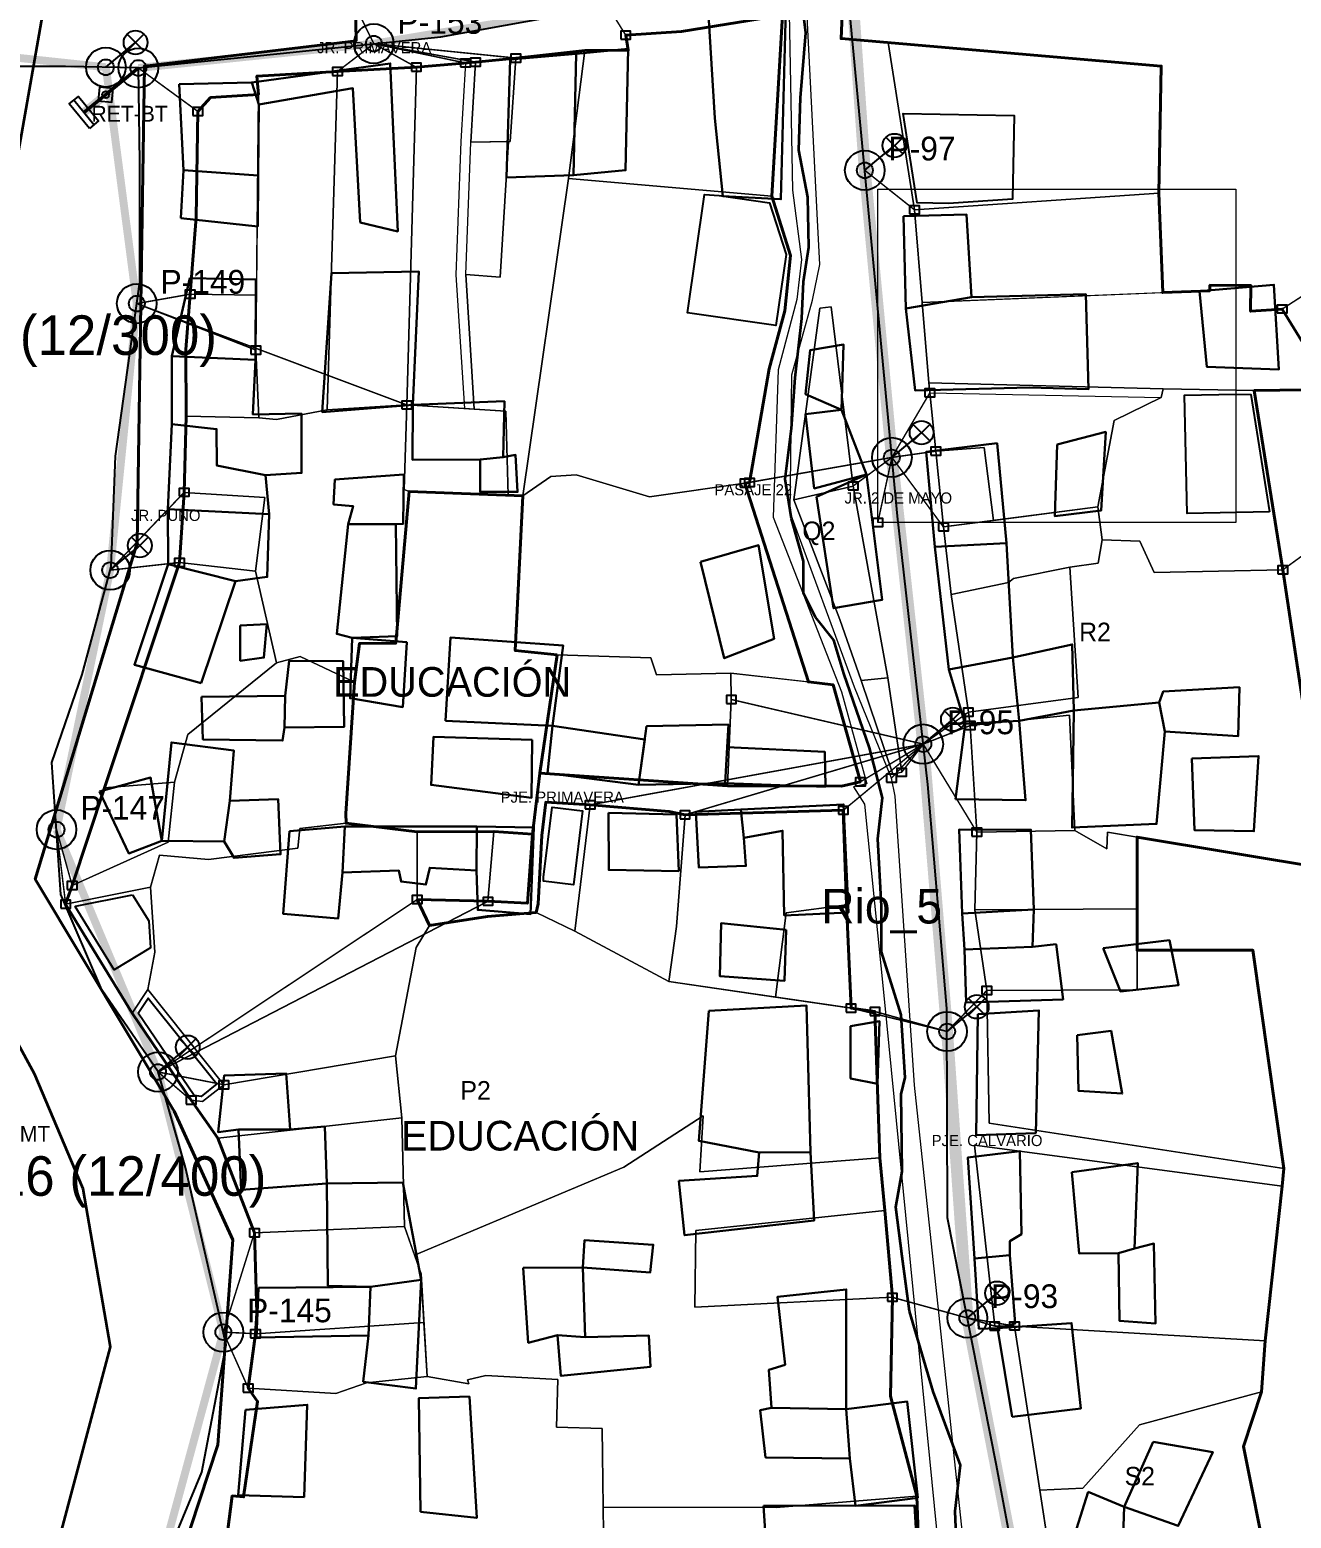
# Model space of a CAD drawing. Header units: metres. Extents: x 425183 to 427629, y 8434421 to 8436790.
# Drawn here: x 425473.3 to 425600.8, y 8435413.9 to 8435564.4 of the extents above; entities that cross this region are included whole.
import ezdxf
from ezdxf.enums import TextEntityAlignment as Align

# ---------------------------------------------------------------- set-up
doc = ezdxf.new("R2010")
doc.units = ezdxf.units.M
for name, color, linetype, lineweight in [('01_RIOS_Y_CUENCAS', 140, 'Continuous', 35), ('02_CALLES_Y_VIAS', 7, 'Continuous', 25), ('03_MANZANAS_ROTULOS', 6, 'Continuous', 35), ('04_LOTES_PREDIALES', 7, 'Continuous', 15), ('05_HUELLAS_CASAS_USUARIO', 30, 'Continuous', 30), ('06_HUELLAS_CASAS_COMPLEMENTO', 4, 'Continuous', 25), ('07_EQUIPAMIENTOS', 3, 'Continuous', 40)]:
    doc.layers.add(name, color=color, linetype=linetype, lineweight=lineweight)
for name, color, linetype in [('02_POSTES_MT_10KV', 1, 'Continuous'), ('04_RETENIDAS_MT_BT', 6, 'Continuous'), ('05_RED_BT_TRONCAL_CAAI', 3, 'Continuous'), ('06_RED_BT_DERIVACION_CAAI', 4, 'Continuous'), ('07_POSTES_BT_CAC', 5, 'Continuous'), ('08_ALUMBRADO_PUBLICO_LED', 30, 'Continuous'), ('08_TOPONIMIA_ROTULOS', 7, 'Continuous'), ('11_ACOMETIDAS_DOMICILIARIAS', 4, 'Continuous'), ('12_CAJAS_PORTAMEDIDOR_LT', 2, 'Continuous')]:
    doc.layers.add(name, color=color, linetype=linetype)

msp = doc.modelspace()

# ---------------------------------------------------------------- linework, layer by layer
at = {"layer": '01_RIOS_Y_CUENCAS'}
for points in [[(425476.23, 8435411.62), (425481.44, 8435431.24), (425478.68, 8435447.19), (425473.77, 8435458.84), (425466.72, 8435471.71), (425464.27, 8435487.96), (425464.27, 8435496.24), (425465.19, 8435513.1), (425470.09, 8435525.98), (425471.63, 8435541), (425471.93, 8435550.81), (425475, 8435568.29), (425475.92, 8435576.57), (425481.13, 8435590.67), (425485.73, 8435598.03), (425494.01, 8435601.4), (425505.05, 8435608.14), (425511.48, 8435613.66), (425516.66, 8435622.29), (425520.07, 8435628.99), (425524.97, 8435642.48), (425527.12, 8435665.17)], [(425567.05, 8435408.86), (425566.82, 8435414.61), (425567.36, 8435419.29), (425564.6, 8435426.72), (425562.22, 8435434.85), (425561.46, 8435440.36), (425560.84, 8435445.35), (425561.46, 8435448.95), (425561.38, 8435456.77), (425561.76, 8435458.45), (425561.38, 8435464.81), (425559.39, 8435471.18), (425559.39, 8435475.78), (425559.01, 8435482.6), (425559.47, 8435486.74), (425558.16, 8435491.79), (425555.56, 8435499.31), (425554.56, 8435502.68), (425552.72, 8435504.98), (425551.49, 8435507.43), (425551.49, 8435510.65), (425550.27, 8435514.94), (425549.65, 8435518.93), (425550.27, 8435524.06), (425550.65, 8435529.2), (425551.34, 8435535.18), (425551.49, 8435538.93), (425552.03, 8435542.38), (425551.95, 8435547.44), (425551.03, 8435552.19), (425551.19, 8435557.48), (425551.72, 8435564.07), (425551.19, 8435568.52)]]:
    msp.add_lwpolyline(points, dxfattribs=at)
at = {"layer": '02_CALLES_Y_VIAS'}
for points in [[(425447.2, 8435354.17), (425451.46, 8435356.92), (425471.94, 8435355.45), (425513.08, 8435352.6), (425531.96, 8435349.69), (425554.19, 8435350.13), (425565.2, 8435356.28), (425576.19, 8435366.53), (425574.22, 8435402.17), (425570.99, 8435419.24), (425566.06, 8435444.29), (425566, 8435465.45), (425564.06, 8435488.09), (425560.99, 8435515.19), (425555.98, 8435568.27), (425554.94, 8435572.26), (425557.67, 8435598.35), (425559.02, 8435615.53), (425564.89, 8435652.86)], [(425484.26, 8435560.51), (425498.59, 8435561.98), (425514.84, 8435563.67), (425525.49, 8435565.59), (425542.51, 8435569.11), (425550.4, 8435571.03), (425554.94, 8435572.26)], [(425471.94, 8435355.45), (425474.1, 8435360.31), (425472.61, 8435369.81), (425477.66, 8435384.22), (425485.02, 8435404.92), (425490.69, 8435418.56), (425493.15, 8435431.43), (425489.01, 8435449.37), (425486.25, 8435459.03), (425480.58, 8435467.31), (425476.44, 8435476.96), (425475.52, 8435490.3), (425478.58, 8435499.19), (425481.5, 8435510.07), (425481.96, 8435521.26), (425484.41, 8435538.89), (425484.41, 8435551), (425484.26, 8435560.51), (425476.9, 8435560.66), (425466.63, 8435560.66), (425458.04, 8435560.66), (425454.86, 8435563.38)]]:
    msp.add_lwpolyline(points, dxfattribs=at)
at = {"layer": '04_LOTES_PREDIALES'}
for points in [[(425549.37, 8435565.86), (425539.16, 8435564.18), (425533.52, 8435563.83), (425533.78, 8435562.3), (425529.38, 8435562.27), (425527.75, 8435549.32), (425548.28, 8435547.55), (425549.37, 8435565.86)], [(425587.65, 8435560.69), (425560.06, 8435563.07), (425562.71, 8435546.17), (425587.4, 8435547.84), (425587.65, 8435560.69)], [(425587.65, 8435560.69), (425587.4, 8435547.84), (425587.81, 8435537.8), (425592.56, 8435537.99), (425592.57, 8435538.54), (425596.72, 8435538.51), (425596.69, 8435535.91), (425599.88, 8435536.14), (425604.86, 8435527.99), (425597.06, 8435527.9), (425599.95, 8435509.78), (425604.51, 8435479.57), (425585.22, 8435482.77), (425585.22, 8435475.52), (425585.22, 8435471.32), (425596.92, 8435471.33), (425600.04, 8435449.25), (425570.25, 8435453.85), (425570.02, 8435467.25), (425568.82, 8435475.42), (425569.02, 8435483.26), (425568.35, 8435494.04), (425568.16, 8435495.38), (425566.43, 8435507.3), (425565.64, 8435514.11), (425564.87, 8435521.77), (425564.17, 8435528.68), (425563.48, 8435536.8), (425562.71, 8435546.17), (425560.06, 8435563.07), (425587.65, 8435560.69)], [(425522.42, 8435561.51), (425521.86, 8435553.08), (425521.66, 8435553.07), (425520.84, 8435539.35), (425517.35, 8435539.63), (425518.2, 8435526.01), (425521.39, 8435525.81), (425521.63, 8435517.31), (425523.13, 8435517.26), (425527.75, 8435549.32), (425529.38, 8435562.27), (425522.42, 8435561.51)], [(425518.34, 8435561.1), (425517.86, 8435553.01), (425521.86, 8435553.08), (425522.42, 8435561.51), (425518.34, 8435561.1)], [(425504.38, 8435560.14), (425496.24, 8435559.68), (425496.4, 8435557.84), (425496.14, 8435531.99), (425496.43, 8435525.14), (425498.22, 8435524.98), (425503.33, 8435525.96), (425504.38, 8435560.14)], [(425512.36, 8435560.58), (425504.38, 8435560.14), (425503.33, 8435525.96), (425511.41, 8435526.44), (425512.36, 8435560.58)], [(425512.36, 8435560.58), (425511.41, 8435526.44), (425518.2, 8435526.01), (425517.35, 8435539.63), (425520.84, 8435539.35), (425521.66, 8435553.07), (425517.86, 8435553.01), (425518.34, 8435561.1), (425512.36, 8435560.58)], [(425517.22, 8435526.07), (425518.2, 8435526.01), (425517.35, 8435539.63), (425517.86, 8435553.01), (425518.34, 8435561.1), (425517.34, 8435561.01), (425516.86, 8435553.06), (425516.36, 8435539.6), (425517.22, 8435526.07)], [(425490.28, 8435556.11), (425490.09, 8435545.41), (425489.5, 8435537.64), (425496.2, 8435537.54), (425496.4, 8435557.84), (425491.56, 8435557.52), (425490.28, 8435556.11)], [(425527.75, 8435549.32), (425523.13, 8435517.26), (425525.97, 8435519.22), (425528.51, 8435519.39), (425535.93, 8435517.15), (425546.03, 8435518.61), (425548.03, 8435530.08), (425549.62, 8435535.97), (425550.19, 8435541.54), (425548.28, 8435547.55), (425527.75, 8435549.32)], [(425559.01, 8435548.25), (425595.19, 8435548.25), (425595.19, 8435514.57), (425559.01, 8435514.57), (425559.01, 8435548.25)], [(425587.4, 8435547.84), (425562.71, 8435546.17), (425563.48, 8435536.8), (425587.81, 8435537.8), (425587.4, 8435547.84)], [(425489.05, 8435532.05), (425489.08, 8435525.3), (425496.43, 8435525.14), (425496.14, 8435531.99), (425496.2, 8435537.54), (425489.5, 8435537.64), (425489.05, 8435532.05)], [(425596.69, 8435535.91), (425596.72, 8435538.51), (425592.57, 8435538.54), (425592.56, 8435537.99), (425563.48, 8435536.8), (425564.17, 8435528.68), (425587.86, 8435528.08), (425597.06, 8435527.9), (425604.86, 8435527.99), (425599.88, 8435536.14), (425596.69, 8435535.91)], [(425554.28, 8435536.36), (425553.14, 8435536.23), (425550.51, 8435516.86), (425556.51, 8435518.25), (425554.28, 8435536.36)], [(425554.28, 8435536.36), (425556.51, 8435518.25), (425560.02, 8435498.86), (425561.42, 8435489.31), (425560.54, 8435489.12), (425557.33, 8435498.59), (425555.17, 8435504.77), (425550.51, 8435516.86), (425553.14, 8435536.23), (425554.28, 8435536.36)], [(425587.65, 8435527.2), (425587.86, 8435528.08), (425564.17, 8435528.68), (425564.87, 8435521.77), (425569.75, 8435522.15), (425570.7, 8435514.76), (425581.26, 8435516.13), (425582.89, 8435524.88), (425587.65, 8435527.2)], [(425564.27, 8435527.68), (425587.65, 8435527.2), (425587.86, 8435528.08), (425564.17, 8435528.68), (425564.27, 8435527.68)], [(425597.06, 8435527.9), (425587.86, 8435528.08), (425587.65, 8435527.2), (425582.89, 8435524.88), (425581.26, 8435516.13), (425581.7, 8435512.81), (425585.5, 8435512.69), (425586.95, 8435509.5), (425599.95, 8435509.78), (425597.06, 8435527.9)], [(425488.89, 8435517.61), (425497.03, 8435517.08), (425496.11, 8435509.63), (425498.21, 8435500.37), (425500.63, 8435501), (425506.1, 8435498.43), (425506.63, 8435502.34), (425510.28, 8435502.36), (425511.64, 8435517.7), (425511.13, 8435517.9), (425511.41, 8435526.44), (425503.33, 8435525.96), (425498.22, 8435524.98), (425496.43, 8435525.14), (425489.08, 8435525.3), (425488.89, 8435517.61)], [(425511.41, 8435526.44), (425511.13, 8435517.9), (425511.64, 8435517.7), (425521.63, 8435517.31), (425521.39, 8435525.81), (425511.41, 8435526.44)], [(425569.75, 8435522.15), (425564.87, 8435521.77), (425565.64, 8435514.11), (425570.7, 8435514.76), (425569.75, 8435522.15)], [(425535.93, 8435517.15), (425528.51, 8435519.39), (425525.97, 8435519.22), (425523.13, 8435517.26), (425522.36, 8435501.62), (425526.59, 8435501.18), (425536.08, 8435500.89), (425536.65, 8435499.18), (425544.15, 8435499.32), (425552, 8435498.44), (425545.58, 8435518.54), (425535.93, 8435517.15)], [(425556.51, 8435518.25), (425550.51, 8435516.86), (425555.17, 8435504.77), (425557.33, 8435498.59), (425560.02, 8435498.86), (425556.51, 8435518.25)], [(425488.41, 8435510.52), (425496.11, 8435509.63), (425497.03, 8435517.08), (425488.89, 8435517.61), (425488.41, 8435510.52)], [(425581.26, 8435516.13), (425565.64, 8435514.11), (425566.43, 8435507.3), (425572.21, 8435508.49), (425572.73, 8435508.89), (425578.41, 8435510.04), (425581.28, 8435510.44), (425581.7, 8435512.81), (425581.26, 8435516.13)], [(425599.95, 8435509.78), (425586.95, 8435509.5), (425585.5, 8435512.69), (425581.7, 8435512.81), (425581.28, 8435510.44), (425578.41, 8435510.04), (425579.26, 8435496.87), (425568.16, 8435495.38), (425568.35, 8435494.04), (425578.4, 8435495.07), (425578.92, 8435483.43), (425582.17, 8435481.57), (425582.21, 8435483.27), (425604.51, 8435479.57), (425599.95, 8435509.78)], [(425487.92, 8435488.32), (425489.27, 8435493.13), (425498.21, 8435500.37), (425496.11, 8435509.63), (425488.41, 8435510.52), (425480.84, 8435487.75), (425487.92, 8435488.32)], [(425578.41, 8435510.04), (425572.73, 8435508.89), (425572.21, 8435508.49), (425566.43, 8435507.3), (425568.16, 8435495.38), (425579.26, 8435496.87), (425578.41, 8435510.04)], [(425544.2, 8435496.67), (425544.15, 8435499.32), (425536.65, 8435499.18), (425536.08, 8435500.89), (425526.59, 8435501.18), (425524.85, 8435489.21), (425543.8, 8435487.93), (425544.2, 8435496.67)], [(425476.91, 8435475.99), (425485.49, 8435477.71), (425486.41, 8435480.93), (425491.34, 8435480.51), (425500.37, 8435481.63), (425500.6, 8435483.62), (425505.26, 8435484.16), (425505.22, 8435485.16), (425506.1, 8435498.43), (425500.63, 8435501), (425498.21, 8435500.37), (425489.27, 8435493.13), (425487.92, 8435488.32), (425487.28, 8435482.25), (425477.57, 8435477.88), (425476.91, 8435475.99)], [(425554.48, 8435498.16), (425544.15, 8435499.32), (425544.2, 8435496.67), (425543.8, 8435487.93), (425555.35, 8435487.91), (425557.25, 8435488.35), (425554.48, 8435498.16)], [(425560.02, 8435498.86), (425557.33, 8435498.59), (425560.54, 8435489.12), (425561.42, 8435489.31), (425560.02, 8435498.86)], [(425578.4, 8435495.07), (425568.35, 8435494.04), (425569.02, 8435483.26), (425578.92, 8435483.43), (425578.4, 8435495.07)], [(425477.57, 8435477.88), (425487.28, 8435482.25), (425487.92, 8435488.32), (425480.84, 8435487.75), (425477.57, 8435477.88)], [(425529.93, 8435486.02), (425525.44, 8435486.29), (425525.05, 8435482.91), (425524.68, 8435476.02), (425524.46, 8435475.15), (425528.38, 8435473.26), (425529.93, 8435486.02)], [(425539.52, 8435485.01), (425537.9, 8435485.34), (425529.93, 8435486.02), (425528.38, 8435473.26), (425537.89, 8435468.15), (425538.66, 8435473.74), (425539.52, 8435485.01)], [(425555.52, 8435485.47), (425539.52, 8435485.01), (425538.66, 8435473.74), (425537.89, 8435468.15), (425548.68, 8435466.58), (425549.74, 8435475.12), (425555.83, 8435475.92), (425555.52, 8435485.47)], [(425492.91, 8435457.73), (425510.26, 8435460.65), (425512.35, 8435471.6), (425513.69, 8435473.83), (425512.45, 8435476.45), (425512.46, 8435483.3), (425505.26, 8435484.16), (425500.6, 8435483.62), (425500.37, 8435481.63), (425491.34, 8435480.51), (425486.41, 8435480.93), (425485.49, 8435477.71), (425485.91, 8435471.13), (425485.23, 8435467.34), (425492.91, 8435457.73)], [(425520.21, 8435483.34), (425512.46, 8435483.3), (425512.45, 8435476.45), (425519.6, 8435476.27), (425520.21, 8435483.34)], [(425524.1, 8435483.05), (425520.21, 8435483.34), (425519.6, 8435476.27), (425523.59, 8435476.07), (425524.1, 8435483.05)], [(425582.21, 8435483.27), (425582.17, 8435481.57), (425578.92, 8435483.43), (425569.02, 8435483.26), (425568.82, 8435475.42), (425585.22, 8435475.52), (425585.22, 8435482.77), (425582.21, 8435483.27)], [(425476.91, 8435475.99), (425483.63, 8435464.98), (425485.23, 8435467.34), (425485.91, 8435471.13), (425485.49, 8435477.71), (425476.91, 8435475.99)], [(425555.83, 8435475.92), (425549.74, 8435475.12), (425548.68, 8435466.58), (425556.3, 8435465.48), (425555.83, 8435475.92)], [(425558.72, 8435465.13), (425537.89, 8435468.15), (425528.38, 8435473.26), (425524.46, 8435475.15), (425519.57, 8435474.75), (425513.69, 8435473.83), (425512.35, 8435471.6), (425510.26, 8435460.65), (425510.9, 8435454.38), (425511.17, 8435443.39), (425512.18, 8435440.51), (425533.34, 8435449.4), (425541.34, 8435454.6), (425541.01, 8435448.91), (425559.2, 8435450.34), (425558.72, 8435465.13)], [(425585.22, 8435475.52), (425568.82, 8435475.42), (425570.02, 8435467.25), (425585.22, 8435467.32), (425585.22, 8435475.52)], [(425600.04, 8435449.25), (425596.92, 8435471.33), (425585.22, 8435471.32), (425585.22, 8435467.32), (425570.02, 8435467.25), (425570.25, 8435453.85), (425600.04, 8435449.25)], [(425483.63, 8435464.98), (425489.6, 8435456.16), (425490.74, 8435456.03), (425492.91, 8435457.73), (425485.23, 8435467.34), (425483.63, 8435464.98)], [(425510.26, 8435460.65), (425492.91, 8435457.73), (425490.74, 8435456.03), (425489.6, 8435456.16), (425492.31, 8435452.32), (425510.9, 8435454.38), (425510.26, 8435460.65)], [(425540.62, 8435442.98), (425559.71, 8435445.01), (425559.2, 8435450.34), (425541.01, 8435448.91), (425541.34, 8435454.6), (425533.34, 8435449.4), (425512.18, 8435440.51), (425512.84, 8435438.62), (425513.44, 8435428.24), (425517.67, 8435427.48), (425517.52, 8435427.9), (425519.37, 8435428.33), (425526.66, 8435427.93), (425526.53, 8435423.13), (425531.13, 8435422.98), (425531.23, 8435415.03), (425548.73, 8435415), (425562.94, 8435416.13), (425560.3, 8435426.25), (425560.48, 8435436.24), (425540.5, 8435435.23), (425540.62, 8435442.98)], [(425510.9, 8435454.38), (425492.31, 8435452.32), (425495.99, 8435442.75), (425511.17, 8435443.39), (425510.9, 8435454.38)], [(425599.87, 8435447.49), (425568.79, 8435451.62), (425570.82, 8435433.33), (425572.82, 8435433.34), (425598.17, 8435431.83), (425599.87, 8435447.49)], [(425599.87, 8435447.49), (425598.17, 8435431.83), (425597.8, 8435426.7), (425595.96, 8435421.15), (425598.43, 8435408.84), (425598.74, 8435396.85), (425591.88, 8435388.77), (425596.47, 8435386.77), (425593.24, 8435380), (425591.68, 8435361.62), (425589.85, 8435357.02), (425589.28, 8435354.43), (425581.47, 8435359.01), (425577.64, 8435362.81), (425579.67, 8435371.27), (425578.99, 8435380.29), (425577.8, 8435391.63), (425576.77, 8435400.67), (425576.3, 8435410.81), (425575.37, 8435416.74), (425572.82, 8435433.34), (425570.82, 8435433.33), (425568.79, 8435451.62), (425599.87, 8435447.49)], [(425559.71, 8435445.01), (425540.62, 8435442.98), (425540.5, 8435435.23), (425560.48, 8435436.24), (425559.71, 8435445.01)], [(425511.17, 8435443.39), (425495.99, 8435442.75), (425496.24, 8435434.65), (425496.11, 8435432.56), (425513.12, 8435433.68), (425512.84, 8435438.62), (425511.17, 8435443.39)], [(425513.12, 8435433.68), (425496.11, 8435432.56), (425495.37, 8435427.06), (425504.21, 8435426.51), (425507.32, 8435427.61), (425513.44, 8435428.24), (425513.12, 8435433.68)], [(425598.17, 8435431.83), (425572.82, 8435433.34), (425575.37, 8435416.74), (425579.72, 8435416.94), (425585.45, 8435423.36), (425597.8, 8435426.7), (425598.17, 8435431.83)], [(425531.13, 8435422.98), (425526.53, 8435423.13), (425526.66, 8435427.93), (425519.37, 8435428.33), (425517.52, 8435427.9), (425517.67, 8435427.48), (425513.44, 8435428.24), (425507.32, 8435427.61), (425504.21, 8435426.51), (425495.37, 8435427.06), (425496.32, 8435425.71), (425494.9, 8435416.06), (425493.75, 8435416.16), (425492.32, 8435405.16), (425490.29, 8435404.89), (425487.52, 8435395.33), (425513.36, 8435395.65), (425513.33, 8435398.45), (425523.89, 8435400.7), (425531.4, 8435401.88), (425531.13, 8435422.98)], [(425595.96, 8435421.15), (425597.8, 8435426.7), (425585.45, 8435423.36), (425579.72, 8435416.94), (425575.37, 8435416.74), (425576.3, 8435410.81), (425582.9, 8435410.89), (425586.14, 8435409.85), (425590.02, 8435409.5), (425595.32, 8435409.77), (425598.43, 8435408.84), (425595.96, 8435421.15)], [(425562.94, 8435416.13), (425548.73, 8435415), (425531.23, 8435415.03), (425531.4, 8435401.88), (425534.71, 8435401.32), (425538.04, 8435399.71), (425553.25, 8435403.14), (425563.55, 8435403.2), (425563.32, 8435405.69), (425562.94, 8435416.13)]]:
    msp.add_lwpolyline(points, close=True, dxfattribs=at)
for points in [[(425550.05, 8435566.06), (425550.4, 8435548.14), (425551.31, 8435541.14), (425550.82, 8435537.09), (425548.94, 8435529.98), (425548.44, 8435515.09), (425555.35, 8435497.43), (425557.89, 8435488.15), (425556.55, 8435487.83), (425557.66, 8435486.08), (425559.65, 8435466.42), (425565.67, 8435405.26)], [(425568.28, 8435405.77), (425562.73, 8435457.7), (425560.76, 8435486.89), (425560.76, 8435486.89), (425560.4, 8435488.73), (425556.64, 8435497.91), (425550.15, 8435515.58), (425550.33, 8435529.48), (425552.42, 8435537.04), (425553.16, 8435540.65), (425552.92, 8435545.11), (425551.82, 8435566.38)]]:
    msp.add_lwpolyline(points, dxfattribs=at)
at = {"layer": '04_RETENIDAS_MT_BT', "color": 7}
msp.add_line((425479.77, 8435554.77), (425477.75, 8435557.25), dxfattribs=at)
at = {"layer": '04_RETENIDAS_MT_BT', "color": 6, "const_width": 0.35}
msp.add_lwpolyline([(425484.26, 8435560.51), (425478.76, 8435556.01)], dxfattribs=at)
at = {"layer": '04_RETENIDAS_MT_BT', "color": 2}
msp.add_lwpolyline([(425480.19, 8435557.18), (425481.59, 8435557.04), (425481.73, 8435558.44), (425480.33, 8435558.58), (425480.19, 8435557.18)], dxfattribs=at)
at = {"layer": '04_RETENIDAS_MT_BT', "color": 6}
msp.add_lwpolyline([(425479.31, 8435554.39), (425477.28, 8435556.87), (425478.21, 8435557.63), (425480.24, 8435555.15), (425479.31, 8435554.39)], dxfattribs=at)
at = {"layer": '04_RETENIDAS_MT_BT', "color": 2, "const_width": 0.85}
msp.add_lwpolyline([(425480.46, 8435557.4), (425478.76, 8435556.01)], dxfattribs=at)
at = {"layer": '04_RETENIDAS_MT_BT', "color": 2}
msp.add_circle((425480.96, 8435557.81), 0.35, dxfattribs=at)
at = {"layer": '05_HUELLAS_CASAS_USUARIO'}
for points in [[(425543.33, 8435547.56), (425549.21, 8435547.23), (425549.72, 8435566.44), (425541.87, 8435566.42), (425542.53, 8435555.42), (425543.33, 8435547.56)], [(425521.85, 8435561.35), (425528.5, 8435561.92), (425528.26, 8435549.67), (425521.46, 8435549.44), (425521.85, 8435561.35)], [(425528.26, 8435549.67), (425533.51, 8435550.17), (425533.76, 8435562.43), (425528.5, 8435561.92), (425528.26, 8435549.67)], [(425506.69, 8435544.87), (425510.48, 8435543.98), (425509.73, 8435560.96), (425495.72, 8435559.04), (425496.43, 8435556.82), (425505.95, 8435558.45), (425506.69, 8435544.87)], [(425488.37, 8435558.88), (425495.72, 8435559.04), (425496.43, 8435556.82), (425496.38, 8435549.65), (425488.81, 8435550.18), (425488.37, 8435558.88)], [(425488.55, 8435545.31), (425488.81, 8435550.18), (425496.38, 8435549.65), (425496.33, 8435544.49), (425488.55, 8435545.31)], [(425561.6, 8435545.52), (425567.98, 8435545.68), (425568.49, 8435537.33), (425561.84, 8435536.19), (425561.6, 8435545.52)], [(425487.63, 8435531.38), (425489.48, 8435539.25), (425496.13, 8435539.13), (425496.1, 8435530.99), (425487.63, 8435531.38)], [(425511.99, 8435526.47), (425502.85, 8435525.72), (425503.78, 8435539.78), (425512.61, 8435539.95), (425511.99, 8435526.47)], [(425561.84, 8435536.19), (425562.78, 8435527.91), (425574.33, 8435528.22), (425580.29, 8435528.03), (425580.05, 8435537.64), (425568.49, 8435537.33), (425561.84, 8435536.19)], [(425591.54, 8435537.95), (425592.26, 8435530.3), (425599.55, 8435530.04), (425599.04, 8435538.6), (425591.54, 8435537.95)], [(425487.63, 8435531.38), (425496.1, 8435530.99), (425495.84, 8435525.49), (425500.74, 8435525.57), (425500.76, 8435519.58), (425497.12, 8435519.36), (425492.21, 8435520.32), (425492.17, 8435524.01), (425487.65, 8435524.49), (425487.63, 8435531.38)], [(425555.35, 8435525.94), (425551.71, 8435527.53), (425552.18, 8435531.99), (425555.55, 8435532.55), (425555.35, 8435525.94)], [(425511.99, 8435526.47), (425511.97, 8435520.9), (425518.8, 8435520.92), (425521.14, 8435521.18), (425521.27, 8435526.81), (425511.99, 8435526.47)], [(425555.35, 8435525.94), (425551.71, 8435525.51), (425552.58, 8435518), (425557.86, 8435519.4), (425555.35, 8435525.94)], [(425487.25, 8435515.92), (425487.65, 8435524.49), (425492.17, 8435524.01), (425492.21, 8435520.32), (425497.12, 8435519.36), (425497.48, 8435515.4), (425487.25, 8435515.92)], [(425577.15, 8435522.45), (425576.89, 8435515.21), (425581.59, 8435515.78), (425582.05, 8435523.72), (425577.15, 8435522.45)], [(425572, 8435512.48), (425571.06, 8435522.58), (425563.91, 8435521.72), (425564.78, 8435512.11), (425572, 8435512.48)], [(425518.8, 8435520.92), (425518.81, 8435517.65), (425522.59, 8435517.66), (425522.4, 8435521.39), (425521.14, 8435521.18), (425518.8, 8435520.92)], [(425505.47, 8435514.38), (425505.96, 8435516.22), (425503.99, 8435516.39), (425504.13, 8435518.9), (425511.1, 8435519.41), (425511.04, 8435514.43), (425510.3, 8435514.39), (425505.47, 8435514.38)], [(425552.82, 8435517.16), (425554.54, 8435505.89), (425559.44, 8435506.74), (425557.86, 8435519.4), (425552.82, 8435517.16)], [(425487.27, 8435510.35), (425487.25, 8435515.92), (425497.48, 8435515.4), (425497.29, 8435509.06), (425494.07, 8435508.63), (425487.27, 8435510.35)], [(425505.89, 8435502.89), (425504.31, 8435503.3), (425505.47, 8435514.38), (425510.3, 8435514.39), (425510.41, 8435503.08), (425505.89, 8435502.89)], [(425541.07, 8435510.58), (425546.95, 8435512.27), (425548.52, 8435502.81), (425543.48, 8435500.84), (425541.07, 8435510.58)], [(425564.78, 8435512.11), (425572, 8435512.48), (425572.64, 8435500.9), (425566.2, 8435499.7), (425564.78, 8435512.11)], [(425490.6, 8435498.32), (425483.86, 8435500.18), (425487.27, 8435510.35), (425494.07, 8435508.63), (425490.6, 8435498.32)], [(425494.55, 8435504.14), (425497.25, 8435504.29), (425496.95, 8435500.91), (425494.56, 8435500.59), (425494.55, 8435504.14)], [(425505.89, 8435502.89), (425511.39, 8435502.45), (425510.99, 8435495.91), (425505.66, 8435496.8), (425505.89, 8435502.89)], [(425515.3, 8435494.51), (425515.83, 8435502.94), (425527.19, 8435502.13), (425526.11, 8435494.01), (425515.3, 8435494.51)], [(425573.29, 8435494.5), (425578.82, 8435495.56), (425578.66, 8435502.24), (425572.64, 8435500.9), (425573.29, 8435494.5)], [(425499.11, 8435497.04), (425499.52, 8435500.59), (425504.98, 8435500.54), (425505.07, 8435493.92), (425499.05, 8435493.84), (425499.11, 8435497.04)], [(425567.83, 8435494.2), (425566.2, 8435499.7), (425572.64, 8435500.9), (425573.29, 8435494.5), (425567.83, 8435494.2)], [(425490.63, 8435496.94), (425499.11, 8435497.04), (425499.05, 8435493.84), (425498.84, 8435492.51), (425490.78, 8435492.63), (425490.63, 8435496.94)], [(425587.44, 8435496.35), (425587.85, 8435497.47), (425595.56, 8435497.91), (425595.43, 8435492.96), (425588.01, 8435493.43), (425587.44, 8435496.35)], [(425578.82, 8435495.56), (425578.65, 8435483.72), (425587.19, 8435484.1), (425588.01, 8435493.43), (425587.44, 8435496.35), (425578.82, 8435495.56)], [(425534.81, 8435488.05), (425525.63, 8435489.21), (425526.11, 8435494.01), (425535.45, 8435492.62), (425534.81, 8435488.05)], [(425543.57, 8435488.22), (425534.81, 8435488.05), (425535.64, 8435493.97), (425543.9, 8435494.13), (425543.77, 8435491.84), (425543.57, 8435488.22)], [(425566.87, 8435486.61), (425573.94, 8435486.49), (425573.29, 8435494.5), (425567.83, 8435494.2), (425566.87, 8435486.61)], [(425486.64, 8435482.37), (425487.6, 8435492.33), (425493.9, 8435491.52), (425493.5, 8435486.43), (425492.95, 8435482.32), (425486.64, 8435482.37)], [(425524.06, 8435492.59), (425524.01, 8435486.74), (425513.85, 8435488.03), (425514.11, 8435492.91), (425524.06, 8435492.59)], [(425553.73, 8435487.83), (425553.65, 8435491.38), (425543.77, 8435491.84), (425543.57, 8435488.22), (425553.73, 8435487.83)], [(425590.76, 8435490.69), (425597.49, 8435490.95), (425597.02, 8435483.36), (425591.03, 8435483.45), (425590.76, 8435490.69)], [(425480.32, 8435487.37), (425483.29, 8435481.11), (425486.64, 8435482.37), (425485.5, 8435488.78), (425480.32, 8435487.37)], [(425492.95, 8435482.32), (425493.94, 8435480.65), (425498.63, 8435481.02), (425498.4, 8435486.59), (425493.5, 8435486.43), (425492.95, 8435482.32)], [(425545.46, 8435482.7), (425549.38, 8435483.4), (425549.55, 8435474.84), (425556.06, 8435475.14), (425555.54, 8435486.07), (425545.17, 8435485.55), (425545.46, 8435482.7)], [(425531.79, 8435485.23), (425531.81, 8435479.45), (425538.88, 8435479.33), (425538.66, 8435485.04), (425531.79, 8435485.23)], [(425540.62, 8435485.33), (425540.91, 8435479.69), (425545.68, 8435479.84), (425545.46, 8435482.7), (425545.17, 8435485.55), (425540.62, 8435485.33)], [(425499.55, 8435483.35), (425498.91, 8435475), (425504.45, 8435474.52), (425504.89, 8435479.19), (425505.12, 8435483.82), (425499.55, 8435483.35)], [(425504.89, 8435479.19), (425510.6, 8435479.38), (425510.81, 8435478.27), (425513.33, 8435477.96), (425513.71, 8435479.67), (425518.44, 8435479.4), (425518.47, 8435483.83), (425505.12, 8435483.82), (425504.89, 8435479.19)], [(425518.44, 8435479.4), (425518.56, 8435475.4), (425523.89, 8435474.96), (425524.25, 8435483.74), (425518.47, 8435483.83), (425518.44, 8435479.4)], [(425567.55, 8435475.03), (425567.23, 8435483.52), (425574.48, 8435483.5), (425574.77, 8435475.44), (425567.55, 8435475.03)], [(425549.76, 8435473.38), (425549.57, 8435468.23), (425543.05, 8435468.69), (425543.17, 8435474.06), (425549.76, 8435473.38)], [(425567.77, 8435471.41), (425567.55, 8435475.03), (425574.77, 8435475.44), (425574.64, 8435471.68), (425567.77, 8435471.41)], [(425567.93, 8435466.05), (425577.73, 8435466.36), (425577.02, 8435471.93), (425574.64, 8435471.68), (425567.77, 8435471.41), (425567.93, 8435466.05)], [(425581.77, 8435471.55), (425583.53, 8435467.17), (425589.41, 8435467.81), (425588.49, 8435472.34), (425581.77, 8435471.55)], [(425541.94, 8435465.21), (425551.81, 8435465.73), (425552.21, 8435450.9), (425547.02, 8435450.88), (425540.93, 8435452.05), (425541.94, 8435465.21)], [(425569.12, 8435464.87), (425575.29, 8435465.24), (425574.97, 8435452.85), (425568.95, 8435452.62), (425569.12, 8435464.87)], [(425556.23, 8435463.65), (425556.25, 8435458.36), (425558.98, 8435457.81), (425559.18, 8435464.15), (425556.23, 8435463.65)], [(425579.15, 8435462.74), (425579.3, 8435457.11), (425583.72, 8435456.84), (425582.58, 8435463.17), (425579.15, 8435462.74)], [(425494.38, 8435453.19), (425492.32, 8435452.94), (425492.93, 8435458.65), (425499.2, 8435458.88), (425499.6, 8435453.21), (425494.38, 8435453.19)], [(425503.3, 8435447.75), (425494.65, 8435447.1), (425494.38, 8435453.19), (425499.6, 8435453.21), (425503.11, 8435453.5), (425503.3, 8435447.75)], [(425538.91, 8435448.01), (425546.82, 8435448.52), (425547.02, 8435450.88), (425552.21, 8435450.9), (425552.58, 8435444.01), (425539.48, 8435442.51), (425538.91, 8435448.01)], [(425568.77, 8435440.16), (425568.11, 8435450.39), (425573.37, 8435451.03), (425573.53, 8435442.61), (425572.34, 8435441.91), (425572.35, 8435440.5), (425568.77, 8435440.16)], [(425578.63, 8435448.89), (425579.35, 8435440.68), (425583.35, 8435440.69), (425584.96, 8435441.18), (425585.28, 8435449.81), (425578.63, 8435448.89)], [(425503.3, 8435447.75), (425511, 8435447.85), (425512.85, 8435438.02), (425507.74, 8435437.31), (425503.43, 8435437.41), (425503.3, 8435447.75)], [(425529.19, 8435439.24), (425529.36, 8435442.02), (425536.3, 8435441.56), (425535.99, 8435438.74), (425529.19, 8435439.24)], [(425583.35, 8435440.69), (425583.44, 8435433.86), (425587.08, 8435433.6), (425586.92, 8435441.67), (425584.96, 8435441.18), (425583.35, 8435440.69)], [(425568.77, 8435440.16), (425569.22, 8435433.06), (425571.11, 8435433.13), (425572.89, 8435433.59), (425572.35, 8435440.5), (425568.77, 8435440.16)], [(425507.74, 8435437.31), (425512.85, 8435438.02), (425512.32, 8435427.02), (425507, 8435427.7), (425507.54, 8435432.37), (425507.74, 8435437.31)], [(425523.17, 8435439.22), (425529.19, 8435439.24), (425529.42, 8435432.21), (425526.62, 8435432.41), (425523.68, 8435431.64), (425523.17, 8435439.22)], [(425496.39, 8435437.21), (425507.74, 8435437.31), (425507.54, 8435432.37), (425496.2, 8435432.19), (425496.39, 8435437.21)], [(425555.82, 8435424.92), (425555.81, 8435437.04), (425548.88, 8435436.29), (425549.64, 8435429.43), (425547.99, 8435428.9), (425548.25, 8435425.08), (425555.82, 8435424.92)], [(425572.6, 8435424.16), (425579.54, 8435425.01), (425578.6, 8435433.64), (425571.11, 8435433.13), (425572.6, 8435424.16)], [(425526.62, 8435432.41), (425526.98, 8435428.3), (425536.02, 8435429.23), (425535.87, 8435432.37), (425529.42, 8435432.21), (425526.62, 8435432.41)], [(425512.78, 8435414.56), (425518.46, 8435413.95), (425517.72, 8435426.2), (425512.61, 8435426.04), (425512.78, 8435414.56)], [(425495.1, 8435424.88), (425494.35, 8435416.24), (425501.01, 8435416.05), (425501.33, 8435425.38), (425495.1, 8435424.88)], [(425548.25, 8435425.08), (425547.13, 8435424.83), (425547.67, 8435420.06), (425556.18, 8435419.95), (425555.82, 8435424.92), (425548.25, 8435425.08)], [(425563.06, 8435415.96), (425561.98, 8435425.7), (425555.82, 8435424.92), (425556.18, 8435419.95), (425556.76, 8435415.17), (425563.06, 8435415.96)], [(425586.83, 8435421.62), (425583.91, 8435415.07), (425589.38, 8435413.14), (425592.86, 8435420.6), (425586.83, 8435421.62)], [(425580.26, 8435416.59), (425579.08, 8435412.83), (425583.78, 8435411.17), (425583.91, 8435415.07), (425580.26, 8435416.59)], [(425547.44, 8435415.15), (425562.72, 8435415.19), (425563.31, 8435404.89), (425548.17, 8435404.57), (425547.44, 8435415.15)]]:
    msp.add_lwpolyline(points, close=True, dxfattribs=at)
at = {"layer": '05_RED_BT_TRONCAL_CAAI', "color": 3, "const_width": 1.2}
for points in [[(425557.69, 8435550.16), (425555.65, 8435579.07)], [(425560.43, 8435521.14), (425557.69, 8435550.16)], [(425563.6, 8435492.16), (425560.43, 8435521.14)], [(425566.01, 8435463.11), (425563.6, 8435492.16)], [(425568.06, 8435434.15), (425566.01, 8435463.11)], [(425573.59, 8435405.53), (425568.06, 8435434.15)]]:
    msp.add_lwpolyline(points, dxfattribs=at)
at = {"layer": '06_HUELLAS_CASAS_COMPLEMENTO'}
for points in [[(425566.14, 8435546.81), (425563, 8435546.87), (425561.58, 8435555.92), (425572.8, 8435555.7), (425572.63, 8435547.24), (425566.14, 8435546.81)], [(425542.97, 8435547.6), (425548.07, 8435546.87), (425549.73, 8435541.65), (425548.7, 8435534.47), (425539.76, 8435535.76), (425541.49, 8435547.73), (425542.97, 8435547.6)], [(425598.61, 8435515.64), (425590.27, 8435515.47), (425590.02, 8435527.43), (425595.19, 8435527.53), (425596.71, 8435527.5), (425598.61, 8435515.64)], [(425525.22, 8435478.72), (425526.09, 8435485.78), (425529.15, 8435485.41), (425528.24, 8435477.93), (425525.2, 8435478.3), (425525.22, 8435478.72)], [(425483.68, 8435476.94), (425485.31, 8435474.28), (425485.48, 8435471.58), (425481.8, 8435469.33), (425477.87, 8435475.76), (425477.92, 8435475.78), (425483.68, 8435476.94)], [(425484.24, 8435464.98), (425485.26, 8435466.49), (425492.2, 8435457.81), (425490.6, 8435456.55), (425489.89, 8435456.63), (425484.24, 8435464.98)]]:
    msp.add_lwpolyline(points, close=True, dxfattribs=at)
at = {"layer": '06_RED_BT_DERIVACION_CAAI', "color": 4, "const_width": 0.8}
for points in [[(425508.06, 8435562.96), (425531.64, 8435566.86)], [(425480.98, 8435560.58), (425454.86, 8435563.38)], [(425484.26, 8435560.51), (425508.06, 8435562.96)], [(425484.1, 8435536.69), (425480.98, 8435560.58)], [(425481.41, 8435509.74), (425484.1, 8435536.69)], [(425475.99, 8435483.52), (425481.41, 8435509.74)], [(425486.25, 8435459.02), (425475.99, 8435483.52)], [(425492.85, 8435432.72), (425486.25, 8435459.02)], [(425485.82, 8435406.83), (425492.85, 8435432.72)]]:
    msp.add_lwpolyline(points, dxfattribs=at)
at = {"layer": '07_EQUIPAMIENTOS'}
for points in [[(425598.43, 8435408.84), (425595.96, 8435421.15), (425597.8, 8435426.7), (425598.17, 8435431.83), (425599.87, 8435447.49), (425600.04, 8435449.25), (425596.92, 8435471.33), (425585.22, 8435471.32), (425585.22, 8435475.52), (425585.22, 8435482.77), (425604.51, 8435479.57), (425599.95, 8435509.78), (425597.06, 8435527.9), (425604.86, 8435527.99), (425599.88, 8435536.14), (425596.69, 8435535.91), (425596.72, 8435538.51), (425592.57, 8435538.54), (425592.56, 8435537.99), (425587.81, 8435537.8), (425587.4, 8435547.84), (425587.65, 8435560.69), (425555.3, 8435563.48), (425556.34, 8435588.33)], [(425505.98, 8435579.22), (425506.27, 8435563.26), (425484.87, 8435560.7), (425484.13, 8435512.51), (425473.84, 8435478.51), (425487.88, 8435455.05), (425493.81, 8435442.05), (425492.3, 8435421.34), (425483.09, 8435393.4)], [(425492.32, 8435405.16), (425493.75, 8435416.16), (425494.9, 8435416.06), (425496.32, 8435425.71), (425495.37, 8435427.06), (425496.11, 8435432.56), (425496.24, 8435434.65), (425495.99, 8435442.75), (425492.31, 8435452.32), (425489.6, 8435456.16), (425483.63, 8435464.98), (425476.91, 8435475.99), (425477.57, 8435477.88), (425480.84, 8435487.75), (425488.41, 8435510.52), (425488.89, 8435517.61), (425489.08, 8435525.3), (425489.05, 8435532.05), (425489.5, 8435537.64), (425490.09, 8435545.41), (425490.28, 8435556.11), (425491.56, 8435557.52), (425496.4, 8435557.84), (425496.24, 8435559.68), (425504.38, 8435560.14), (425512.36, 8435560.58), (425518.34, 8435561.1), (425522.42, 8435561.51), (425529.38, 8435562.27), (425533.78, 8435562.3), (425533.52, 8435563.83), (425539.16, 8435564.18), (425549.37, 8435565.86)], [(425549.37, 8435565.86), (425548.28, 8435547.55), (425550.19, 8435541.54), (425549.62, 8435535.97), (425548.03, 8435530.08), (425546.03, 8435518.61), (425545.58, 8435518.54), (425552, 8435498.44), (425554.48, 8435498.16), (425557.25, 8435488.35), (425555.35, 8435487.91), (425543.8, 8435487.93), (425524.85, 8435489.21), (425524.1, 8435483.05), (425523.59, 8435476.07), (425519.6, 8435476.27), (425512.45, 8435476.45), (425513.69, 8435473.83), (425519.57, 8435474.75), (425524.46, 8435475.15), (425524.68, 8435476.02), (425525.05, 8435482.91), (425525.44, 8435486.29), (425529.93, 8435486.02), (425537.9, 8435485.34), (425539.52, 8435485.01), (425555.52, 8435485.47), (425555.83, 8435475.92), (425556.3, 8435465.48), (425558.72, 8435465.13), (425559.2, 8435450.34), (425559.71, 8435445.01), (425560.48, 8435436.24), (425560.3, 8435426.25), (425562.94, 8435416.13), (425563.32, 8435405.69)]]:
    msp.add_lwpolyline(points, dxfattribs=at)
msp.add_lwpolyline([(425526.59, 8435501.18), (425522.36, 8435501.62), (425523.13, 8435517.26), (425511.64, 8435517.7), (425510.28, 8435502.36), (425506.63, 8435502.34), (425506.1, 8435498.43), (425505.22, 8435485.16), (425505.26, 8435484.16), (425512.46, 8435483.3), (425520.21, 8435483.34), (425524.1, 8435483.05), (425524.85, 8435489.21), (425526.59, 8435501.18)], close=True, dxfattribs=at)
at = {"layer": '07_POSTES_BT_CAC', "color": 5}
for centre, radius in [((425508.06, 8435562.96), 2), ((425508.06, 8435562.96), 0.8), ((425480.98, 8435560.58), 2), ((425480.98, 8435560.58), 0.8), ((425484.26, 8435560.51), 2), ((425484.26, 8435560.51), 0.8), ((425557.69, 8435550.16), 2), ((425557.69, 8435550.16), 0.8), ((425484.1, 8435536.69), 2), ((425484.1, 8435536.69), 0.8), ((425560.43, 8435521.14), 2), ((425560.43, 8435521.14), 0.8), ((425481.41, 8435509.74), 2), ((425481.41, 8435509.74), 0.8), ((425563.6, 8435492.16), 2), ((425563.6, 8435492.16), 0.8), ((425475.99, 8435483.52), 2), ((425475.99, 8435483.52), 0.8), ((425566.01, 8435463.11), 2), ((425566.01, 8435463.11), 0.8), ((425486.25, 8435459.02), 2), ((425486.25, 8435459.02), 0.8), ((425568.06, 8435434.15), 2), ((425568.06, 8435434.15), 0.8), ((425492.85, 8435432.72), 2), ((425492.85, 8435432.72), 0.8)]:
    msp.add_circle(centre, radius, dxfattribs=at)
at = {"layer": '08_ALUMBRADO_PUBLICO_LED', "color": 30}
for p, q in [((425480.98, 8435560.58), (425483.98, 8435563.08)), ((425483.18, 8435562.28), (425484.78, 8435563.88)), ((425483.18, 8435563.88), (425484.78, 8435562.28)), ((425557.69, 8435550.16), (425560.69, 8435552.66)), ((425559.89, 8435551.86), (425561.49, 8435553.46)), ((425559.89, 8435553.46), (425561.49, 8435551.86)), ((425562.63, 8435522.84), (425564.23, 8435524.44)), ((425562.63, 8435524.44), (425564.23, 8435522.84)), ((425560.43, 8435521.14), (425563.43, 8435523.64)), ((425481.41, 8435509.74), (425484.41, 8435512.24)), ((425483.61, 8435511.44), (425485.21, 8435513.04)), ((425483.61, 8435513.04), (425485.21, 8435511.44)), ((425565.8, 8435493.86), (425567.4, 8435495.46)), ((425565.8, 8435495.46), (425567.4, 8435493.86)), ((425563.6, 8435492.16), (425566.6, 8435494.66)), ((425566.01, 8435463.11), (425569.01, 8435465.61)), ((425568.21, 8435464.81), (425569.81, 8435466.41)), ((425568.21, 8435466.41), (425569.81, 8435464.81)), ((425488.45, 8435460.72), (425490.05, 8435462.32)), ((425488.45, 8435462.32), (425490.05, 8435460.72)), ((425486.25, 8435459.02), (425489.25, 8435461.52)), ((425568.06, 8435434.15), (425571.06, 8435436.65)), ((425570.26, 8435435.85), (425571.86, 8435437.45)), ((425570.26, 8435437.45), (425571.86, 8435435.85))]:
    msp.add_line(p, q, dxfattribs=at)
for centre in [(425483.98, 8435563.08), (425560.69, 8435552.66), (425563.43, 8435523.64), (425484.41, 8435512.24), (425566.6, 8435494.66), (425569.01, 8435465.61), (425489.25, 8435461.52), (425571.06, 8435436.65)]:
    msp.add_circle(centre, 1.2, dxfattribs=at)
at = {"layer": '11_ACOMETIDAS_DOMICILIARIAS', "color": 4, "const_width": 0.15}
for points in [[(425508.06, 8435562.96), (425506.21, 8435566.72)], [(425531.64, 8435566.86), (425533.52, 8435563.83)], [(425508.06, 8435562.96), (425504.38, 8435560.14)], [(425508.06, 8435562.96), (425522.42, 8435561.51)], [(425508.06, 8435562.96), (425518.34, 8435561.1)], [(425508.06, 8435562.96), (425512.36, 8435560.58)], [(425508.06, 8435562.96), (425517.34, 8435561.01)], [(425484.26, 8435560.51), (425490.28, 8435556.11)], [(425557.69, 8435550.16), (425562.71, 8435546.17)], [(425557.69, 8435550.16), (425562.71, 8435546.17)], [(425607.22, 8435540.87), (425599.88, 8435536.14)], [(425484.1, 8435536.69), (425489.5, 8435537.64)], [(425484.1, 8435536.69), (425511.41, 8435526.44)], [(425484.1, 8435536.69), (425496.14, 8435531.99)], [(425560.43, 8435521.14), (425564.27, 8435527.68)], [(425560.43, 8435521.14), (425545.58, 8435518.54)], [(425560.43, 8435521.14), (425546.03, 8435518.61)], [(425560.43, 8435521.14), (425556.51, 8435518.25)], [(425560.43, 8435521.14), (425556.51, 8435518.25)], [(425560.43, 8435521.14), (425556.51, 8435518.25)], [(425560.43, 8435521.14), (425559.01, 8435514.57)], [(425560.43, 8435521.14), (425564.87, 8435521.77)], [(425560.43, 8435521.14), (425564.87, 8435521.77)], [(425560.43, 8435521.14), (425564.87, 8435521.77)], [(425560.43, 8435521.14), (425565.64, 8435514.11)], [(425481.41, 8435509.74), (425488.89, 8435517.61)], [(425606.44, 8435514.49), (425599.95, 8435509.78)], [(425481.41, 8435509.74), (425488.41, 8435510.52)], [(425481.41, 8435509.74), (425488.41, 8435510.52)], [(425563.6, 8435492.16), (425544.2, 8435496.67)], [(425563.6, 8435492.16), (425568.16, 8435495.38)], [(425563.6, 8435492.16), (425568.35, 8435494.04)], [(425563.6, 8435492.16), (425568.35, 8435494.04)], [(425563.6, 8435492.16), (425529.93, 8435486.02)], [(425563.6, 8435492.16), (425539.52, 8435485.01)], [(425563.6, 8435492.16), (425555.52, 8435485.47)], [(425563.6, 8435492.16), (425557.25, 8435488.35)], [(425563.6, 8435492.16), (425560.4, 8435488.73)], [(425563.6, 8435492.16), (425561.42, 8435489.31)], [(425563.6, 8435492.16), (425569.02, 8435483.26)], [(425475.99, 8435483.52), (425476.91, 8435475.99)], [(425475.99, 8435483.52), (425477.57, 8435477.88)], [(425475.99, 8435483.52), (425477.57, 8435477.88)], [(425486.25, 8435459.02), (425512.45, 8435476.45)], [(425486.25, 8435459.02), (425519.6, 8435476.27)], [(425566.01, 8435463.11), (425570.02, 8435467.25)], [(425566.01, 8435463.11), (425570.02, 8435467.25)], [(425566.01, 8435463.11), (425556.3, 8435465.48)], [(425566.01, 8435463.11), (425558.72, 8435465.13)], [(425486.25, 8435459.02), (425489.6, 8435456.16)], [(425486.25, 8435459.02), (425492.91, 8435457.73)], [(425486.25, 8435459.02), (425489.6, 8435456.16)], [(425492.85, 8435432.72), (425495.99, 8435442.75)], [(425568.06, 8435434.15), (425560.48, 8435436.24)], [(425568.06, 8435434.15), (425560.48, 8435436.24)], [(425568.06, 8435434.15), (425572.82, 8435433.34)], [(425568.06, 8435434.15), (425570.82, 8435433.33)], [(425492.85, 8435432.72), (425496.11, 8435432.56)], [(425492.85, 8435432.72), (425495.37, 8435427.06)], [(425492.85, 8435432.72), (425496.11, 8435432.56)]]:
    msp.add_lwpolyline(points, dxfattribs=at)
at = {"layer": '12_CAJAS_PORTAMEDIDOR_LT', "color": 2}
for points in [[(425533.02, 8435563.43), (425534.02, 8435563.43), (425534.02, 8435564.23), (425533.02, 8435564.23), (425533.02, 8435563.43)], [(425516.84, 8435560.61), (425517.84, 8435560.61), (425517.84, 8435561.41), (425516.84, 8435561.41), (425516.84, 8435560.61)], [(425517.84, 8435560.7), (425518.84, 8435560.7), (425518.84, 8435561.5), (425517.84, 8435561.5), (425517.84, 8435560.7)], [(425521.92, 8435561.11), (425522.92, 8435561.11), (425522.92, 8435561.91), (425521.92, 8435561.91), (425521.92, 8435561.11)], [(425503.88, 8435559.74), (425504.88, 8435559.74), (425504.88, 8435560.54), (425503.88, 8435560.54), (425503.88, 8435559.74)], [(425511.86, 8435560.18), (425512.86, 8435560.18), (425512.86, 8435560.98), (425511.86, 8435560.98), (425511.86, 8435560.18)], [(425489.78, 8435555.71), (425490.78, 8435555.71), (425490.78, 8435556.51), (425489.78, 8435556.51), (425489.78, 8435555.71)], [(425562.21, 8435545.77), (425563.21, 8435545.77), (425563.21, 8435546.57), (425562.21, 8435546.57), (425562.21, 8435545.77)], [(425562.21, 8435545.77), (425563.21, 8435545.77), (425563.21, 8435546.57), (425562.21, 8435546.57), (425562.21, 8435545.77)], [(425489, 8435537.24), (425490, 8435537.24), (425490, 8435538.04), (425489, 8435538.04), (425489, 8435537.24)], [(425599.38, 8435535.74), (425600.38, 8435535.74), (425600.38, 8435536.54), (425599.38, 8435536.54), (425599.38, 8435535.74)], [(425495.64, 8435531.59), (425496.64, 8435531.59), (425496.64, 8435532.39), (425495.64, 8435532.39), (425495.64, 8435531.59)], [(425510.91, 8435526.04), (425511.91, 8435526.04), (425511.91, 8435526.84), (425510.91, 8435526.84), (425510.91, 8435526.04)], [(425563.77, 8435527.28), (425564.77, 8435527.28), (425564.77, 8435528.08), (425563.77, 8435528.08), (425563.77, 8435527.28)], [(425564.37, 8435521.37), (425565.37, 8435521.37), (425565.37, 8435522.17), (425564.37, 8435522.17), (425564.37, 8435521.37)], [(425564.37, 8435521.37), (425565.37, 8435521.37), (425565.37, 8435522.17), (425564.37, 8435522.17), (425564.37, 8435521.37)], [(425564.37, 8435521.37), (425565.37, 8435521.37), (425565.37, 8435522.17), (425564.37, 8435522.17), (425564.37, 8435521.37)], [(425488.39, 8435517.21), (425489.39, 8435517.21), (425489.39, 8435518.01), (425488.39, 8435518.01), (425488.39, 8435517.21)], [(425545.08, 8435518.14), (425546.08, 8435518.14), (425546.08, 8435518.94), (425545.08, 8435518.94), (425545.08, 8435518.14)], [(425545.53, 8435518.21), (425546.53, 8435518.21), (425546.53, 8435519.01), (425545.53, 8435519.01), (425545.53, 8435518.21)], [(425556.01, 8435517.85), (425557.01, 8435517.85), (425557.01, 8435518.65), (425556.01, 8435518.65), (425556.01, 8435517.85)], [(425556.01, 8435517.85), (425557.01, 8435517.85), (425557.01, 8435518.65), (425556.01, 8435518.65), (425556.01, 8435517.85)], [(425556.01, 8435517.85), (425557.01, 8435517.85), (425557.01, 8435518.65), (425556.01, 8435518.65), (425556.01, 8435517.85)], [(425558.51, 8435514.17), (425559.51, 8435514.17), (425559.51, 8435514.97), (425558.51, 8435514.97), (425558.51, 8435514.17)], [(425565.14, 8435513.71), (425566.14, 8435513.71), (425566.14, 8435514.51), (425565.14, 8435514.51), (425565.14, 8435513.71)], [(425487.91, 8435510.12), (425488.91, 8435510.12), (425488.91, 8435510.92), (425487.91, 8435510.92), (425487.91, 8435510.12)], [(425487.91, 8435510.12), (425488.91, 8435510.12), (425488.91, 8435510.92), (425487.91, 8435510.92), (425487.91, 8435510.12)], [(425599.45, 8435509.38), (425600.45, 8435509.38), (425600.45, 8435510.18), (425599.45, 8435510.18), (425599.45, 8435509.38)], [(425543.7, 8435496.27), (425544.7, 8435496.27), (425544.7, 8435497.07), (425543.7, 8435497.07), (425543.7, 8435496.27)], [(425567.66, 8435494.98), (425568.66, 8435494.98), (425568.66, 8435495.78), (425567.66, 8435495.78), (425567.66, 8435494.98)], [(425567.85, 8435493.64), (425568.85, 8435493.64), (425568.85, 8435494.44), (425567.85, 8435494.44), (425567.85, 8435493.64)], [(425567.85, 8435493.64), (425568.85, 8435493.64), (425568.85, 8435494.44), (425567.85, 8435494.44), (425567.85, 8435493.64)], [(425559.9, 8435488.33), (425560.9, 8435488.33), (425560.9, 8435489.13), (425559.9, 8435489.13), (425559.9, 8435488.33)], [(425560.92, 8435488.91), (425561.92, 8435488.91), (425561.92, 8435489.71), (425560.92, 8435489.71), (425560.92, 8435488.91)], [(425556.75, 8435487.95), (425557.75, 8435487.95), (425557.75, 8435488.75), (425556.75, 8435488.75), (425556.75, 8435487.95)], [(425529.43, 8435485.62), (425530.43, 8435485.62), (425530.43, 8435486.42), (425529.43, 8435486.42), (425529.43, 8435485.62)], [(425539.02, 8435484.61), (425540.02, 8435484.61), (425540.02, 8435485.41), (425539.02, 8435485.41), (425539.02, 8435484.61)], [(425555.02, 8435485.07), (425556.02, 8435485.07), (425556.02, 8435485.87), (425555.02, 8435485.87), (425555.02, 8435485.07)], [(425568.52, 8435482.86), (425569.52, 8435482.86), (425569.52, 8435483.66), (425568.52, 8435483.66), (425568.52, 8435482.86)], [(425477.07, 8435477.48), (425478.07, 8435477.48), (425478.07, 8435478.28), (425477.07, 8435478.28), (425477.07, 8435477.48)], [(425477.07, 8435477.48), (425478.07, 8435477.48), (425478.07, 8435478.28), (425477.07, 8435478.28), (425477.07, 8435477.48)], [(425476.41, 8435475.59), (425477.41, 8435475.59), (425477.41, 8435476.39), (425476.41, 8435476.39), (425476.41, 8435475.59)], [(425511.95, 8435476.05), (425512.95, 8435476.05), (425512.95, 8435476.85), (425511.95, 8435476.85), (425511.95, 8435476.05)], [(425519.1, 8435475.87), (425520.1, 8435475.87), (425520.1, 8435476.67), (425519.1, 8435476.67), (425519.1, 8435475.87)], [(425569.52, 8435466.85), (425570.52, 8435466.85), (425570.52, 8435467.65), (425569.52, 8435467.65), (425569.52, 8435466.85)], [(425569.52, 8435466.85), (425570.52, 8435466.85), (425570.52, 8435467.65), (425569.52, 8435467.65), (425569.52, 8435466.85)], [(425555.8, 8435465.08), (425556.8, 8435465.08), (425556.8, 8435465.88), (425555.8, 8435465.88), (425555.8, 8435465.08)], [(425558.22, 8435464.73), (425559.22, 8435464.73), (425559.22, 8435465.53), (425558.22, 8435465.53), (425558.22, 8435464.73)], [(425492.41, 8435457.33), (425493.41, 8435457.33), (425493.41, 8435458.13), (425492.41, 8435458.13), (425492.41, 8435457.33)], [(425489.1, 8435455.76), (425490.1, 8435455.76), (425490.1, 8435456.56), (425489.1, 8435456.56), (425489.1, 8435455.76)], [(425489.1, 8435455.76), (425490.1, 8435455.76), (425490.1, 8435456.56), (425489.1, 8435456.56), (425489.1, 8435455.76)], [(425495.49, 8435442.35), (425496.49, 8435442.35), (425496.49, 8435443.15), (425495.49, 8435443.15), (425495.49, 8435442.35)], [(425559.98, 8435435.84), (425560.98, 8435435.84), (425560.98, 8435436.64), (425559.98, 8435436.64), (425559.98, 8435435.84)], [(425559.98, 8435435.84), (425560.98, 8435435.84), (425560.98, 8435436.64), (425559.98, 8435436.64), (425559.98, 8435435.84)], [(425570.32, 8435432.93), (425571.32, 8435432.93), (425571.32, 8435433.73), (425570.32, 8435433.73), (425570.32, 8435432.93)], [(425572.32, 8435432.94), (425573.32, 8435432.94), (425573.32, 8435433.74), (425572.32, 8435433.74), (425572.32, 8435432.94)], [(425495.61, 8435432.16), (425496.61, 8435432.16), (425496.61, 8435432.96), (425495.61, 8435432.96), (425495.61, 8435432.16)], [(425495.61, 8435432.16), (425496.61, 8435432.16), (425496.61, 8435432.96), (425495.61, 8435432.96), (425495.61, 8435432.16)], [(425494.87, 8435426.66), (425495.87, 8435426.66), (425495.87, 8435427.46), (425494.87, 8435427.46), (425494.87, 8435426.66)]]:
    msp.add_lwpolyline(points, dxfattribs=at)

# ---------------------------------------------------------------- texts
at = {"layer": '01_RIOS_Y_CUENCAS'}
msp.add_text('Rio_5', height=3.5, dxfattribs=at).set_placement((425559.39, 8435475.78), align=Align.MIDDLE_CENTER)
at = {"layer": '02_POSTES_MT_10KV', "color": 1}
for s, p in [('E-15 (12/300)', (425459.5, 8435531.5)), ('E-16 (12/400)', (425464.5, 8435446.5))]:
    msp.add_text(s, height=4, dxfattribs=at).set_placement(p)
at = {"layer": '03_MANZANAS_ROTULOS'}
for s, p in [('Q2', (425553.05, 8435513.72)), ('R2', (425580.96, 8435503.5)), ('P2', (425518.35, 8435457.16)), ('S2', (425585.49, 8435418.16))]:
    msp.add_text(s, height=1.875, dxfattribs=at).set_placement(p, align=Align.MIDDLE_CENTER)
at = {"layer": '04_RETENIDAS_MT_BT', "color": 6}
for s, p in [('RET-BT', (425479.52, 8435555.08)), ('RET-MT', (425467.28, 8435451.96))]:
    msp.add_text(s, height=1.6, dxfattribs=at).set_placement(p)
at = {"layer": '07_EQUIPAMIENTOS'}
for p in [(425515.98, 8435498.45), (425522.85, 8435452.58)]:
    msp.add_text('EDUCACIÓN', height=3, dxfattribs=at).set_placement(p, align=Align.MIDDLE_CENTER)
at = {"layer": '07_POSTES_BT_CAC', "color": 5}
for s, p in [('P-153', (425510.46, 8435563.96)), ('P-97', (425560.09, 8435551.16)), ('P-149', (425486.5, 8435537.69)), ('P-95', (425566, 8435493.16)), ('P-147', (425478.39, 8435484.52)), ('P-93', (425570.46, 8435435.15)), ('P-145', (425495.25, 8435433.72))]:
    msp.add_text(s, height=2.4, dxfattribs=at).set_placement(p)
at = {"layer": '08_TOPONIMIA_ROTULOS'}
for s, p in [('JR. PRIMAVERA', (425508.1, 8435562.56)), ('PASAJE 22', (425546.42, 8435517.87)), ('JR. 2 DE MAYO', (425561.08, 8435517.04)), ('JR. PUNO', (425487.03, 8435515.28)), ('PJE. PRIMAVERA', (425527.11, 8435486.8)), ('PJE. CALVARIO', (425570.05, 8435452.09))]:
    msp.add_text(s, height=1.125, dxfattribs=at).set_placement(p, align=Align.MIDDLE_CENTER)

doc.saveas('drawing.dxf')
